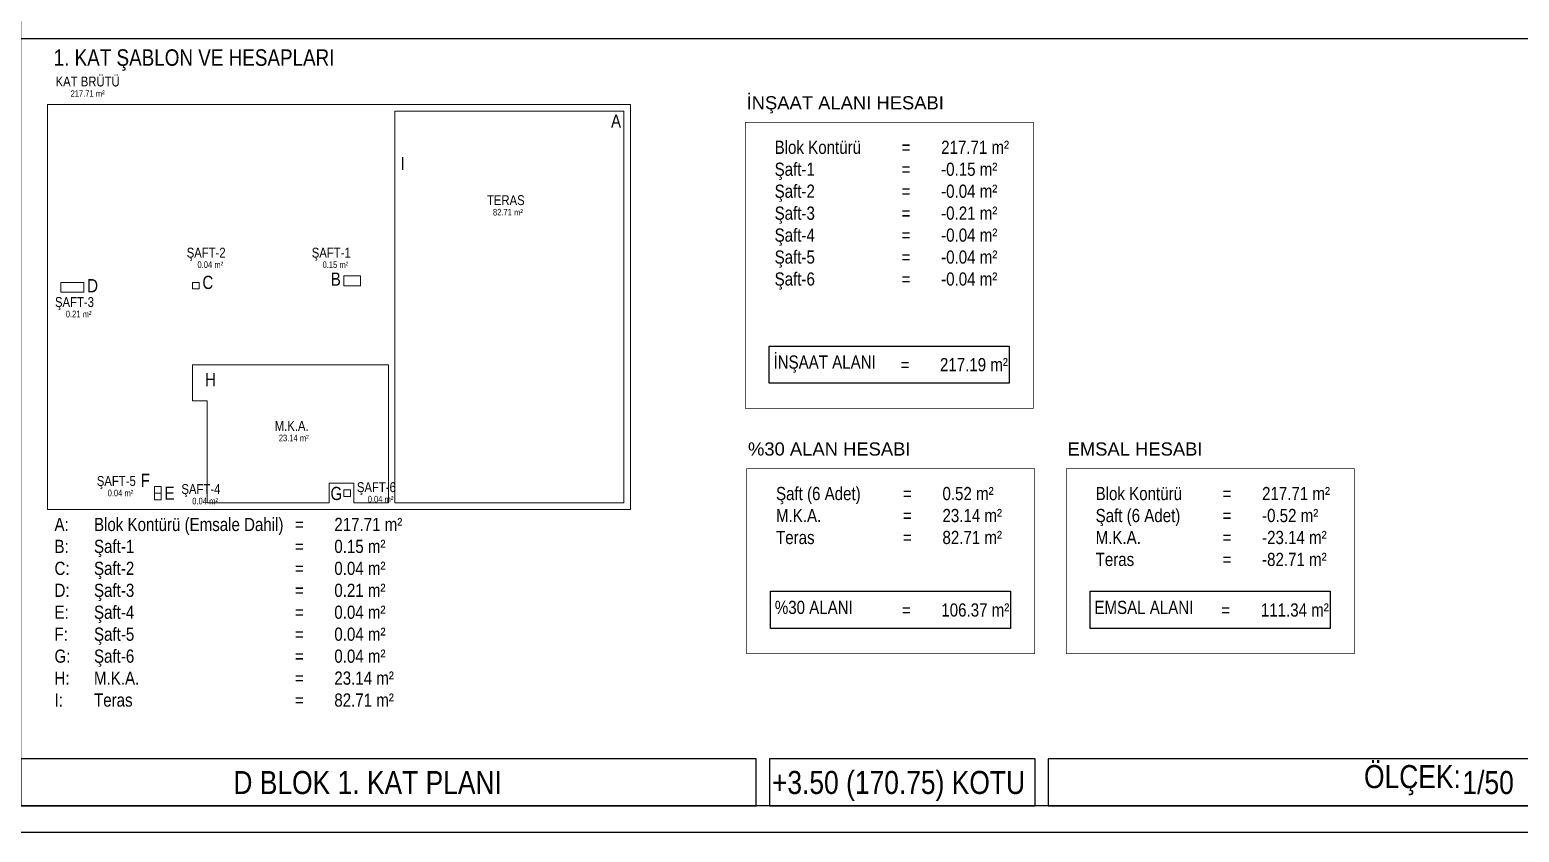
# Model space of a CAD drawing. Header units: millimetres. Extents: x 82776 to 137242, y 11666 to 27998.
# Drawn here: x 98793 to 101055, y 11666 to 12884 of the extents above; entities that cross this region are included whole.
import ezdxf
from ezdxf.enums import TextEntityAlignment as Align

# ---------------------------------------------------------------- set-up
doc = ezdxf.new("R2010")
doc.units = ezdxf.units.MM
for name, color, linetype, lineweight in [('0_IFC_A_Emsal_Ana merdiven', 32, 'Continuous', 13), ('0_IFC_A_Emsal_Brüt Alan', 201, 'Continuous', 18), ('0_IFC_A_Emsal_Şaft', 142, 'Continuous', 13)]:
    doc.layers.add(name, color=color, linetype=linetype, lineweight=lineweight)
for name, color, linetype in [('0_IFC_Legend_Text', 7, 'Continuous'), ('0_IFC_Legend_Viewport', 7, 'Continuous'), ('0_IFC_Room_Text(No)_50', 12, 'Continuous'), ('0_IFC_Text_Explanation_100', 231, 'Continuous'), ('0_IFC_Text_Explanation_50', 231, 'Continuous')]:
    doc.layers.add(name, color=color, linetype=linetype)
doc.styles.add('IFC_TEXT', font='ARIALN.TTF')

# ---------------------------------------------------------------- blocks, each defined once
blk = doc.blocks.new('*U122')
for points in [[(-2300, 0), (-1182.8, 0), (-1182.8, 71.5), (-2300, 71.5)], [(-1162.8, 0), (-759.4, 0), (-759.4, 71.5), (-1162.8, 71.5)], [(-739.4, 0), (0, 0), (0, 71.5), (-739.4, 71.5)]]:
    blk.add_lwpolyline(points, close=True)
at = {"layer": '0_IFC_Legend_Viewport', "transparency": 33554687}
blk.add_lwpolyline([(-2300, 2920), (0, 2920), (0, 0), (-2300, 0)], close=True, dxfattribs=at)
at = {"style": 'IFC_TEXT'}
for tag, p in [('PAFTA', (-1977, 17.9)), ('KOT', (-1159.1, 18)), ('OLCEK', (-110.4, 17.9))]:
    blk.add_attdef(tag, p, '', height=35, dxfattribs=at)
at = {"layer": '0_IFC_Legend_Text', "transparency": 33554687, "insert": (-259.9, 61.9), "char_height": 35, "attachment_point": 1, "style": 'IFC_TEXT'}
blk.add_mtext_dynamic_manual_height_columns('ÖLÇEK:', width=490.238, gutter_width=61.4, heights=[0], dxfattribs=at)
blk = doc.blocks.new('0_IFC_SCHEMA_TEXT_50')
at = {"layer": '0_IFC_Room_Text(No)_50', "insert": (13.2, -38.5), "char_height": 9.62, "attachment_point": 1, "style": 'IFC_TEXT'}
blk.add_mtext_dynamic_manual_height_columns('m²', width=16.695, gutter_width=6.88, heights=[0], dxfattribs=at)
at = {"layer": '0_IFC_Room_Text(No)_50', "style": 'IFC_TEXT'}
blk.add_attdef('ROOM_NAME', text='', height=13.5, dxfattribs=at).set_placement((0.7, -24.8), align=Align.MIDDLE_CENTER)
blk.add_attdef('AREA', text='', height=9.62, dxfattribs=at).set_placement((9.8, -48.1), align=Align.RIGHT)
blk = doc.blocks.new('D_ZK_SEMA_')
at = {"layer": '0_IFC_A_Emsal_Ana merdiven'}
for points in [[(1055, -1210), (1750, -1210), (1750, -20), (1055, -20)], [(485, -1210), (485, -900), (440, -900), (440, -790), (1035, -790), (1035, -1210), (930, -1210), (930, -1150), (855, -1150), (855, -1210)]]:
    blk.add_lwpolyline(points, close=True, dxfattribs=at)
at = {"layer": '0_IFC_A_Emsal_Brüt Alan'}
blk.add_lwpolyline([(0, 0), (1770, 0), (1770, -1230), (0, -1230)], close=True, dxfattribs=at)
at = {"layer": '0_IFC_A_Emsal_Şaft'}
for points in [[(40, -570), (110, -570), (110, -540), (40, -540)], [(440, -560), (460, -560), (460, -540), (440, -540)], [(900, -550), (950, -550), (950, -520), (900, -520)], [(345, -1160), (325, -1160), (325, -1180), (345, -1180)], [(920, -1170), (900, -1170), (900, -1190), (920, -1190)], [(325, -1200), (345, -1200), (345, -1180), (325, -1180)]]:
    blk.add_lwpolyline(points, close=True, dxfattribs=at)
at = {"transparency": 33554687}
ref = blk.add_blockref('0_IFC_SCHEMA_TEXT_50', (120, 120), dxfattribs=dict(at, xscale=2, yscale=2, zscale=2))
ref.add_attrib('ROOM_NAME', 'KAT BRÜTÜ', dxfattribs={"layer": '0_IFC_Room_Text(No)_50', "height": 30, "style": 'IFC_TEXT'}).set_placement((121.4, 70.3), align=Align.MIDDLE_CENTER)
ref.add_attrib('AREA', '217.71', dxfattribs={"layer": '0_IFC_Room_Text(No)_50', "height": 20, "style": 'IFC_TEXT'}).set_placement((139.7, 23.8), align=Align.RIGHT)
ref = blk.add_blockref('0_IFC_SCHEMA_TEXT_50', (1390.2, -240.5), dxfattribs=dict(at, xscale=2, yscale=2, zscale=2))
ref.add_attrib('ROOM_NAME', 'TERAS', dxfattribs={"layer": '0_IFC_Room_Text(No)_50', "height": 30, "style": 'IFC_TEXT'}).set_placement((1391.6, -290.2), align=Align.MIDDLE_CENTER)
ref.add_attrib('AREA', '82.71', dxfattribs={"layer": '0_IFC_Room_Text(No)_50', "height": 20, "style": 'IFC_TEXT'}).set_placement((1409.9, -336.7), align=Align.RIGHT)
ref = blk.add_blockref('0_IFC_SCHEMA_TEXT_50', (480, -400), dxfattribs=dict(at, xscale=2, yscale=2, zscale=2))
ref.add_attrib('ROOM_NAME', 'ŞAFT-2', dxfattribs={"layer": '0_IFC_Room_Text(No)_50', "height": 30, "style": 'IFC_TEXT'}).set_placement((481.4, -449.7), align=Align.MIDDLE_CENTER)
ref.add_attrib('AREA', '0.04', dxfattribs={"layer": '0_IFC_Room_Text(No)_50', "height": 20, "style": 'IFC_TEXT'}).set_placement((499.7, -496.2), align=Align.RIGHT)
ref = blk.add_blockref('0_IFC_SCHEMA_TEXT_50', (860, -400), dxfattribs=dict(at, xscale=2, yscale=2, zscale=2))
ref.add_attrib('ROOM_NAME', 'ŞAFT-1', dxfattribs={"layer": '0_IFC_Room_Text(No)_50', "height": 30, "style": 'IFC_TEXT'}).set_placement((861.4, -449.7), align=Align.MIDDLE_CENTER)
ref.add_attrib('AREA', '0.15', dxfattribs={"layer": '0_IFC_Room_Text(No)_50', "height": 20, "style": 'IFC_TEXT'}).set_placement((879.7, -496.2), align=Align.RIGHT)
ref = blk.add_blockref('0_IFC_SCHEMA_TEXT_50', (80, -550), dxfattribs=dict(at, xscale=2, yscale=2, zscale=2))
ref.add_attrib('ROOM_NAME', 'ŞAFT-3', dxfattribs={"layer": '0_IFC_Room_Text(No)_50', "height": 30, "style": 'IFC_TEXT'}).set_placement((81.4, -599.7), align=Align.MIDDLE_CENTER)
ref.add_attrib('AREA', '0.21', dxfattribs={"layer": '0_IFC_Room_Text(No)_50', "height": 20, "style": 'IFC_TEXT'}).set_placement((99.7, -646.2), align=Align.RIGHT)
ref = blk.add_blockref('0_IFC_SCHEMA_TEXT_50', (739.8, -926.3), dxfattribs=dict(at, xscale=2, yscale=2, zscale=2))
ref.add_attrib('ROOM_NAME', 'M.K.A.', dxfattribs={"layer": '0_IFC_Room_Text(No)_50', "height": 30, "style": 'IFC_TEXT'}).set_placement((741.2, -975.9), align=Align.MIDDLE_CENTER)
ref.add_attrib('AREA', '23.14', dxfattribs={"layer": '0_IFC_Room_Text(No)_50', "height": 20, "style": 'IFC_TEXT'}).set_placement((759.5, -1022.5), align=Align.RIGHT)
ref = blk.add_blockref('0_IFC_SCHEMA_TEXT_50', (207.1, -1093.4), dxfattribs=dict(at, xscale=2, yscale=2, zscale=2))
ref.add_attrib('ROOM_NAME', 'ŞAFT-5', dxfattribs={"layer": '0_IFC_Room_Text(No)_50', "height": 30, "style": 'IFC_TEXT'}).set_placement((208.5, -1143.1), align=Align.MIDDLE_CENTER)
ref.add_attrib('AREA', '0.04', dxfattribs={"layer": '0_IFC_Room_Text(No)_50', "height": 20, "style": 'IFC_TEXT'}).set_placement((226.8, -1189.6), align=Align.RIGHT)
ref = blk.add_blockref('0_IFC_SCHEMA_TEXT_50', (464.1, -1118), dxfattribs=dict(at, xscale=2, yscale=2, zscale=2))
ref.add_attrib('ROOM_NAME', 'ŞAFT-4', dxfattribs={"layer": '0_IFC_Room_Text(No)_50', "height": 30, "style": 'IFC_TEXT'}).set_placement((465.5, -1167.7), align=Align.MIDDLE_CENTER)
ref.add_attrib('AREA', '0.04', dxfattribs={"layer": '0_IFC_Room_Text(No)_50', "height": 20, "style": 'IFC_TEXT'}).set_placement((483.8, -1214.2), align=Align.RIGHT)
ref = blk.add_blockref('0_IFC_SCHEMA_TEXT_50', (997.2, -1112.3), dxfattribs=dict(at, xscale=2, yscale=2, zscale=2))
ref.add_attrib('ROOM_NAME', 'ŞAFT-6', dxfattribs={"layer": '0_IFC_Room_Text(No)_50', "height": 30, "style": 'IFC_TEXT'}).set_placement((998.5, -1162), align=Align.MIDDLE_CENTER)
ref.add_attrib('AREA', '0.04', dxfattribs={"layer": '0_IFC_Room_Text(No)_50', "height": 20, "style": 'IFC_TEXT'}).set_placement((1016.9, -1208.5), align=Align.RIGHT)
at = {"layer": '0_IFC_Text_Explanation_50', "char_height": 40, "attachment_point": 1, "style": 'IFC_TEXT'}
for s, insert in [('A', (1711.2, -30)), ('I', (1072.2, -158.9)), ('D', (120, -530)), ('C', (470, -520)), ('B', (860, -510)), ('H', (477.9, -815.4)), ('F', (282.4, -1121.3)), ('E', (355, -1160)), ('G', (859.1, -1161.1))]:
    blk.add_mtext_dynamic_manual_height_columns(s, width=46.611, gutter_width=281.5, heights=[0], dxfattribs=dict(at, insert=insert))
blk = doc.blocks.new('D ZK SABLON VE HESAPLAR')
at = {"layer": '0_IFC_Text_Explanation_50', "const_width": 1, "elevation": 17472.6}
for points in [[(1059.5, 153.6), (1496.9, 153.6), (1496.9, 587.9), (1059.5, 587.9)], [(1061.5, -219), (1499, -219), (1499, 62), (1061.5, 62)], [(1546.9, -219), (1984.3, -219), (1984.3, 62), (1546.9, 62)]]:
    blk.add_lwpolyline(points, close=True, dxfattribs=at)
at = {"layer": '0_IFC_Text_Explanation_50', "elevation": 17472.6}
for points in [[(1095.9, 248.4), (1460.4, 248.4), (1460.4, 191.8), (1095.9, 191.8)], [(1098, -124.2), (1462.5, -124.2), (1462.5, -180.8), (1098, -180.8)], [(1583.4, -124.2), (1947.9, -124.2), (1947.9, -180.8), (1583.4, -180.8)]]:
    blk.add_lwpolyline(points, close=True, dxfattribs=at)
at = {"layer": '0_IFC_Text_Explanation_50', "char_height": 20, "attachment_point": 1, "style": 'IFC_TEXT'}
for s, width, insert in [('{\\fArial|b0|i0|c0|p34;İNŞAAT ALANI HESABI}', 325.68, (1061.5, 627.8, 17472.6)), ('\\pxi-3,l4,t4;Blok Kontürü\\PŞaft-1\\PŞaft-2\\PŞaft-3\\PŞaft-4\\PŞaft-5\\PŞaft-6', 210.298, (1084.1, 560.2, 17472.6)), ('\\pxi-3,l4,ql,t4;=^I217.71 m²\\P=^I-0.15 m²\\P=^I-0.04 m²\\P=^I-0.21 m²\\P=^I-0.04 m²\\P=^I-0.04 m²\\P=^I-0.04 m²', 210.298, (1277, 560.2, 17472.6)), ('İNŞAAT ALANI', 185.668, (1102.4, 234, 17472.6)), ('\\pxi-3,l4,t4;=^I217.19 m²', 185.668, (1275.2, 230.1, 17472.6)), ('{\\fArial|b0|i0|c162|p34;%30 ALAN HESABI}', 325.68, (1063.6, 102, 17472.6)), ('{\\fArial|b0|i0|c162|p34;EMSAL HESABI}', 325.68, (1549, 102, 17472.6)), ('\\pxi-3,l4,t4;Şaft (6 Adet)\\PM.K.A.\\PTeras', 210.298, (1086.2, 34.3, 17472.6)), ('\\pxi-3,l4,ql,t4;=^I0.52 m²\\P=^I23.14 m²\\P=^I82.71 m²', 210.298, (1279, 34.3, 17472.6)), ('\\pxi-3,l4,t4;Blok Kontürü\\PŞaft (6 Adet)\\PM.K.A.\\PTeras', 210.298, (1571.6, 34.3, 17472.6)), ('\\pxi-3,l4,ql,t4;=^I217.71 m²\\P=^I-0.52 m²\\P=^I-23.14 m²\\P=^I-82.71 m²', 210.298, (1764.4, 34.3, 17472.6)), ('\\pxi-3,l4,t4;A:^IBlok Kontürü (Emsale Dahil)\\PB:^IŞaft-1\\PC:^IŞaft-2\\PD:^IŞaft-3\\PE:^IŞaft-4\\PF:^IŞaft-5\\PG:^IŞaft-6\\PH:^IM.K.A.\\PI:^ITeras', 395.703, (-9.6, -12.6, 17472.6)), ('\\pxi-3,l4,ql,t4;=^I217.71 m²\\P=^I0.15 m²\\P=^I0.04 m²\\P=^I0.21 m²\\P=^I0.04 m²\\P=^I0.04 m²\\P=^I0.04 m²\\P=^I23.14 m²\\P=^I82.71 m²', 210.298, (355.4, -12.6, 17472.6)), ('%30 ALANI', 185.668, (1104.4, -138.6, 17472.6)), ('\\pxi-3,l4,t4;=^I106.37 m²', 185.668, (1277.3, -142.5, 17472.6)), ('EMSAL ALANI', 185.668, (1589.8, -138.6, 17472.6)), ('\\pxi-3,l4,t4;=^I111.34 m²', 185.668, (1762.6, -142.5, 17472.6))]:
    blk.add_mtext_dynamic_manual_height_columns(s, width=width, gutter_width=281.5, heights=[0], dxfattribs=dict(at, insert=insert))

msp = doc.modelspace()

# ---------------------------------------------------------------- linework, layer by layer
msp.add_lwpolyline([(82776.4, 14665.6), (82776.4, 11665.6), (130001, 11665.6), (130001, 14665.6)], close=True)
msp.add_lwpolyline([(94438.9, 12871.1), (105979.1, 12871.1)])

# ---------------------------------------------------------------- block references
msp.add_blockref('*U122', (101079.1, 11705.6)).add_auto_attribs({'PAFTA': 'D BLOK 1. KAT PLANI', 'KOT': '+3.50 (170.75) KOTU', 'OLCEK': '1/50'})
at = {"xscale": 0.5, "yscale": 0.5, "zscale": 0.5}
msp.add_blockref('D_ZK_SEMA_', (98820, 12770.6), dxfattribs=at)
msp.add_blockref('D ZK SABLON VE HESAPLAR', (98820, 12155.6))

# ---------------------------------------------------------------- texts
at = {"layer": '0_IFC_Text_Explanation_100', "transparency": 33554687, "insert": (98829.1, 12854.6), "char_height": 25, "attachment_point": 1, "style": 'IFC_TEXT'}
msp.add_mtext_dynamic_manual_height_columns('1. KAT ŞABLON VE HESAPLARI', width=1260.02, gutter_width=281.5, heights=[0], dxfattribs=at)

doc.saveas('drawing.dxf')
